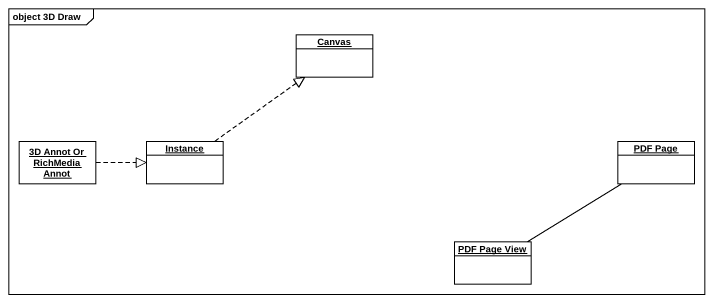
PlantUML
@startuml
mainframe object 3D Draw
hide circle
hide empty members
object Canvas
object "3D Annot Or RichMedia Annot" as o3D_Annot_Or_RichMedia_Annot
object Instance
object "PDF Page" as PDF_Page
object "PDF Page View" as PDF_Page_View
o3D_Annot_Or_RichMedia_Annot .right.|> Instance
Instance .up.|> Canvas
PDF_Page_View -up- PDF_Page
@enduml
